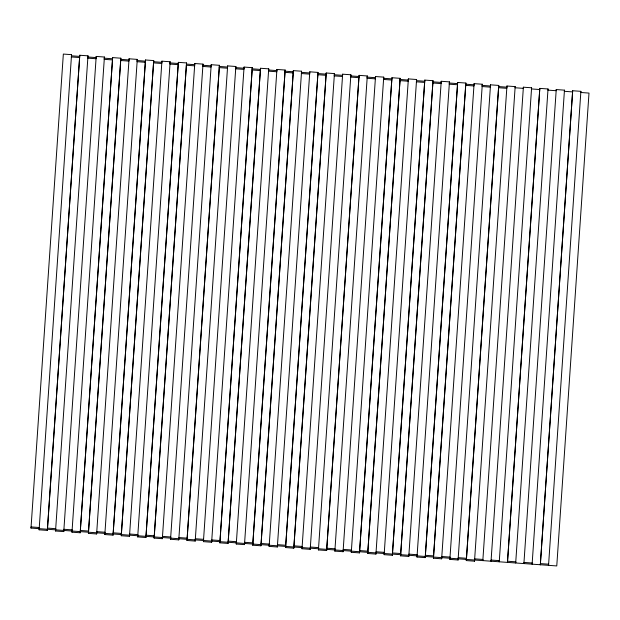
<?xml version="1.0" encoding="UTF-8"?>
<svg xmlns="http://www.w3.org/2000/svg" width="620" height="620" viewBox="0 0 620 620"><rect width="100%" height="100%" fill="white"/><g stroke="black" fill="none" stroke-linecap="round" stroke-linejoin="round"><path stroke-width="0.93" d="M572.671 90.745L540.33 564.75L572.671 90.745L580.886 91.334L580.785 92.489L589 93.078L556.768 565.936L31 528.07L63.341 54.064L71.556 54.653L39.114 529.813L47.329 530.402L47.531 528.101L79.771 55.25L87.986 55.839L55.544 530.999L63.759 531.588L63.961 529.286L72.176 529.875L71.974 532.185L80.189 532.774L112.631 57.614L120.846 58.203L88.404 533.363L96.619 533.96L96.821 531.65L105.036 532.247L104.834 534.548L113.049 535.138L145.491 59.977L153.706 60.574L121.264 535.734L129.479 536.323L129.681 534.021L137.896 534.611L137.694 536.912L145.909 537.509L178.351 62.349L186.566 62.938L154.124 538.098L162.339 538.687L162.541 536.385L170.756 536.982L170.554 539.284L178.769 539.873L178.971 537.571L187.186 538.16L219.426 65.302L211.211 64.713L211.009 67.014L202.794 66.425L202.996 64.123L194.781 63.527L194.579 65.836L186.364 65.24L154.124 538.098M47.329 530.402L79.771 55.25M63.759 531.588L96.201 56.428L104.416 57.025L71.974 532.185M80.189 532.774L112.631 57.614M88.404 533.363L120.846 58.203M96.619 533.96L129.061 58.799L137.276 59.388L104.834 534.548M113.049 535.138L145.491 59.977M121.264 535.734L153.706 60.574M129.479 536.323L161.921 61.163L170.136 61.752L137.694 536.912M145.909 537.509L178.351 62.349M162.339 538.687L194.781 63.527M170.554 539.284L202.996 64.123M178.769 539.873L211.211 64.713M219.224 67.611L227.439 68.2L227.641 65.898L235.856 66.487L235.654 68.789L243.869 69.386L244.071 67.076L252.286 67.673L220.046 540.532L211.831 539.935L211.629 542.236L203.414 541.648L203.616 539.346L195.401 538.757L195.199 541.058L186.984 540.462L219.426 65.302M195.199 541.058L227.641 65.898M203.414 541.648L235.856 66.487M211.629 542.236L244.071 67.076M268.716 68.851L268.514 71.16L276.729 71.749L276.931 69.448L285.146 70.037L252.906 542.895L244.691 542.306L244.489 544.608L236.274 544.011L268.716 68.851L260.501 68.262L228.059 543.422L219.844 542.833L252.286 67.673M228.059 543.422L260.501 68.262M244.489 544.608L276.931 69.448M301.576 71.223L301.374 73.524L309.589 74.113L309.791 71.811L318.006 72.408L285.766 545.259L277.551 544.67L277.349 546.972L269.134 546.383L301.576 71.223L293.361 70.633L261.121 543.484L260.919 545.786L252.704 545.197L285.146 70.037M260.919 545.786L293.361 70.633M277.349 546.972L309.791 71.811M433.434 558.209L465.674 85.359L473.889 85.948L474.091 83.646L482.306 84.235L482.104 86.537L490.319 87.133L490.521 84.831L498.736 85.421L466.504 558.279L458.289 557.682L458.079 559.984L449.864 559.395L450.066 557.093L441.851 556.504L441.649 558.806L433.434 558.209L465.876 83.057L457.661 82.46L425.219 557.62L417.004 557.031L417.206 554.73L408.991 554.133L408.789 556.435L400.574 555.846L433.016 80.685L424.801 80.096L392.359 555.257L384.144 554.66L384.346 552.358L376.131 551.769L375.929 554.071L367.714 553.482L400.156 78.322L391.941 77.733L359.499 552.885L351.284 552.296L351.486 549.994L343.271 549.405L343.069 551.707L334.854 551.11L367.296 75.958L359.081 75.361L326.639 550.521L318.424 549.932L318.626 547.63L310.411 547.034L310.209 549.336L301.994 548.746L334.436 73.586L326.221 72.997L293.981 545.856L293.779 548.158L285.564 547.561L318.006 72.408M293.779 548.158L326.221 72.997M310.209 549.336L342.651 74.183L350.866 74.772L318.424 549.932M326.639 550.521L359.081 75.361M343.069 551.707L375.511 76.547L383.726 77.136L351.284 552.296M359.499 552.885L391.941 77.733M367.714 553.482L400.156 78.322M375.929 554.071L408.371 78.91L416.586 79.507L384.144 554.66M392.359 555.257L424.801 80.096M400.574 555.846L433.016 80.685M408.789 556.435L441.231 81.282L449.446 81.871L417.004 557.031M425.219 557.62L457.661 82.46M441.649 558.806L474.091 83.646M449.864 559.395L482.306 84.235M458.079 559.984L490.521 84.831M498.534 87.722L506.749 88.311L506.951 86.01L515.166 86.606L482.825 560.612L482.933 559.457L474.719 558.868L474.509 561.17L466.294 560.581L498.736 85.421M474.509 561.17L506.951 86.01M523.381 87.195L491.04 561.201L491.149 560.054L499.364 560.643L499.255 561.798L531.596 87.784L523.381 87.195L523.28 88.35L515.065 87.753L515.166 86.606M539.811 88.381L507.47 562.386L539.811 88.381L548.026 88.97L515.685 562.976L515.793 561.829L507.579 561.232M556.241 89.559L523.9 563.572L524.009 562.418L532.224 563.007L532.115 564.161L564.456 90.156L556.241 89.559L556.14 90.714L547.925 90.125L548.026 88.97M580.886 91.334L548.545 565.347L548.654 564.192L540.439 563.603M71.556 54.653L71.347 56.955L79.561 57.552M31 528.07L31.101 526.923L39.316 527.511L39.114 529.813M87.986 55.839L87.777 58.14L95.992 58.73L96.201 56.428M55.544 530.999L55.746 528.697L47.531 528.101M104.416 57.025L104.207 59.326L112.422 59.915M129.061 58.799L128.851 61.101L120.636 60.504M137.276 59.388L137.067 61.69L145.282 62.279M161.921 61.163L161.712 63.465L153.496 62.876M170.136 61.752L169.934 64.054L178.149 64.651M186.364 65.24L186.566 62.938M186.984 540.462L187.186 538.16M219.844 542.833L220.046 540.532M236.274 544.011L236.476 541.71L228.261 541.12M252.704 545.197L252.906 542.895M269.134 546.383L269.336 544.081L261.121 543.484M285.564 547.561L285.766 545.259M334.436 73.586L334.234 75.888L342.449 76.485L342.651 74.183M301.994 548.746L302.196 546.445L293.981 545.856M350.866 74.772L350.664 77.074L358.879 77.663M367.296 75.958L367.094 78.26L375.309 78.849L375.511 76.547M334.854 551.11L335.056 548.808L326.841 548.22M383.726 77.136L383.524 79.438L391.739 80.034M408.371 78.91L408.169 81.212L399.954 80.623M416.586 79.507L416.384 81.809L424.599 82.398M441.231 81.282L441.029 83.584L432.814 82.987M449.446 81.871L449.244 84.173L457.459 84.762M465.674 85.359L465.876 83.057M466.294 560.581L466.504 558.279M531.596 87.784L531.495 88.939L539.71 89.528M564.456 90.156L564.355 91.303L572.57 91.9M71.455 55.808L79.67 56.397M87.885 56.994L96.1 57.582M104.315 58.172L112.53 58.768M120.745 59.357L128.96 59.946M137.175 60.543L145.39 61.132M153.605 61.721L161.82 62.318M170.035 62.907L178.25 63.496M186.465 64.093L194.68 64.681M202.895 65.27L211.11 65.867M219.325 66.456L227.54 67.045M235.755 67.642L243.97 68.231M252.185 68.82L260.4 69.417M268.615 70.006L276.83 70.595M285.045 71.192L293.26 71.781M301.475 72.37L309.69 72.966M317.905 73.555L326.12 74.144M334.335 74.741L342.55 75.33M350.765 75.919L358.98 76.516M367.195 77.105L375.41 77.694M383.625 78.29L391.84 78.88M400.055 79.469L408.27 80.065M416.485 80.654L424.7 81.243M432.915 81.84L441.13 82.429M449.345 83.018L457.56 83.615M465.775 84.204L473.99 84.8M482.205 85.39L490.42 85.978M498.635 86.575L506.85 87.164M252.084 69.975L260.299 70.564M284.944 72.339L293.159 72.935M317.804 74.71L326.019 75.299M80.391 530.472L88.606 531.061M113.251 532.836L121.466 533.425M146.111 535.2L154.326 535.796M359.701 550.583L367.916 551.18M392.561 552.955L400.776 553.544M425.421 555.318L433.636 555.908"/></g></svg>
